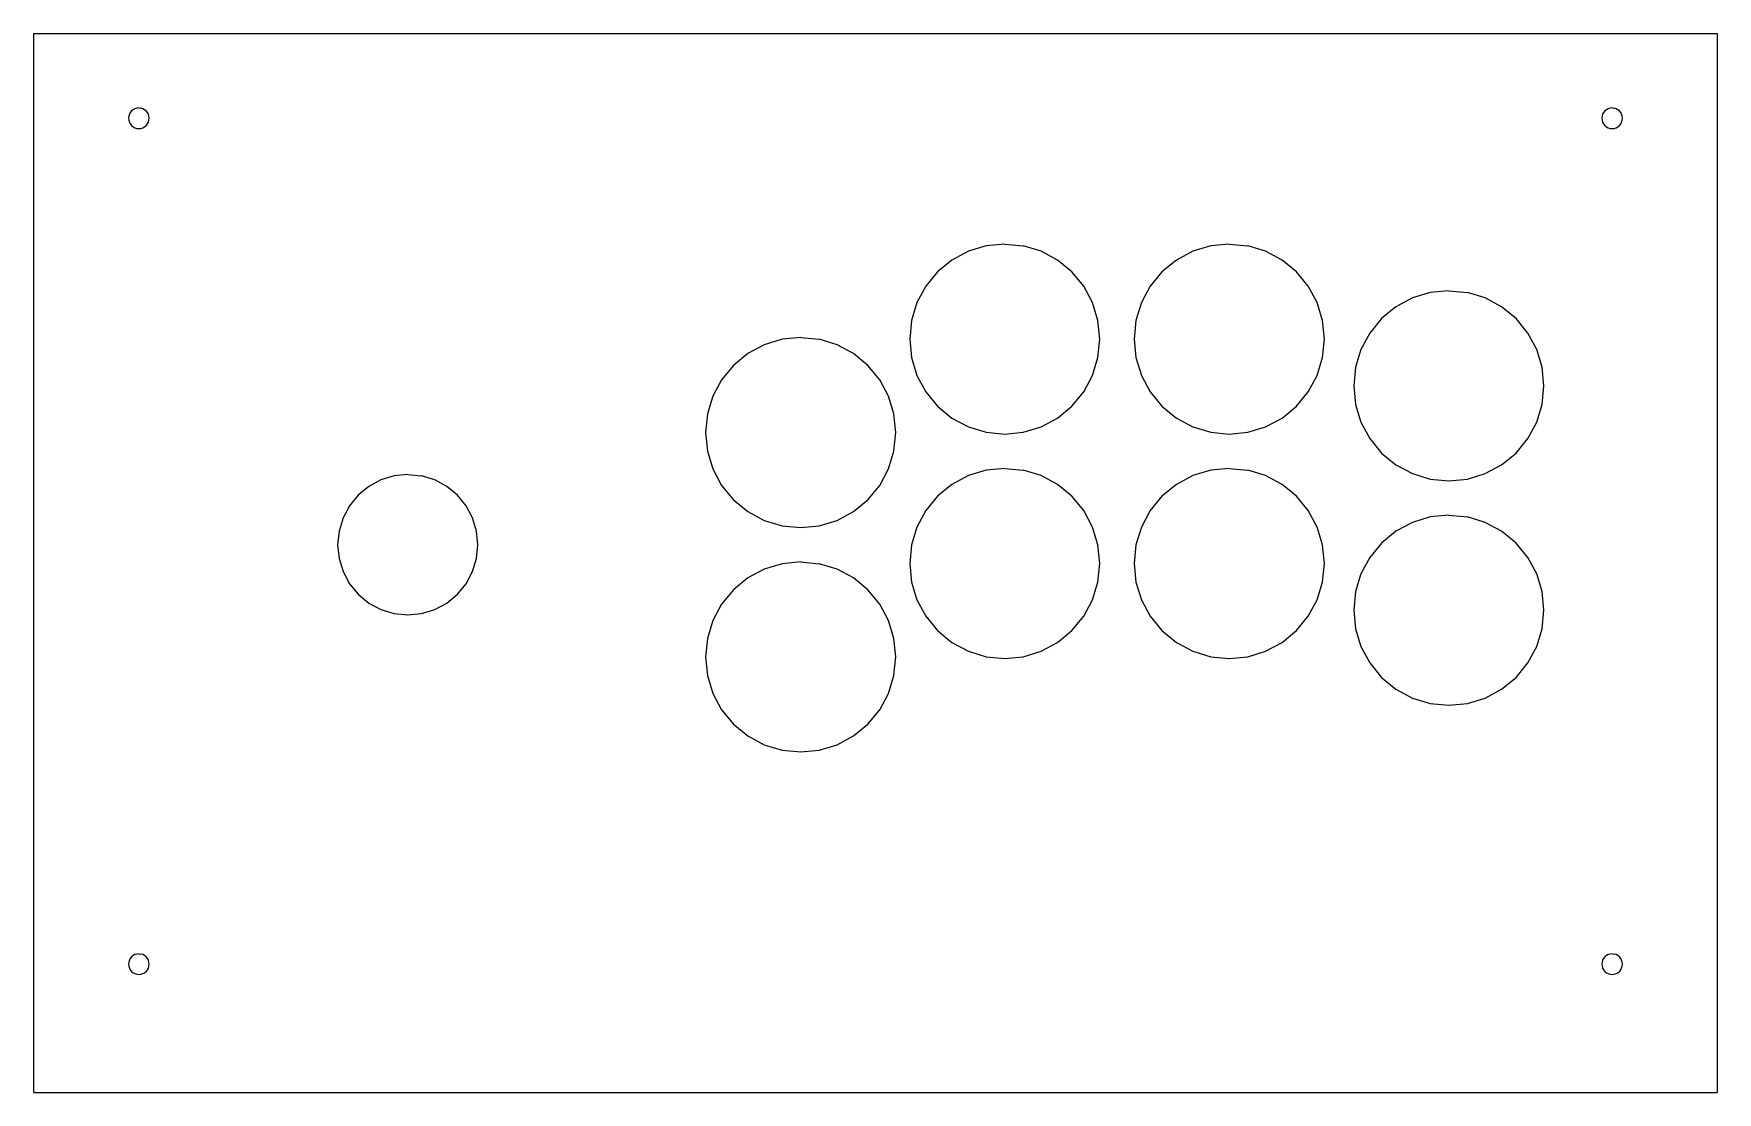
# Model space of a CAD drawing. Extents: x 10 to 280, y 30 to 200.
import ezdxf

# ---------------------------------------------------------------- set-up
doc = ezdxf.new("R2010")
doc.units = 0

msp = doc.modelspace()

# ---------------------------------------------------------------- linework, layer by layer
for p, q in [((10, 30.14, 55), (10, 200, 55)), ((10, 200, 55), (280, 200, 55)), ((280, 200, 55), (280, 30.14, 55)), ((25.26, 186.75, 55), (25.23, 186.43, 55)), ((25.23, 186.43, 55), (25.26, 186.11, 55)), ((25.35, 187.06, 55), (25.26, 186.75, 55)), ((25.5, 187.35, 55), (25.35, 187.06, 55)), ((25.71, 187.6, 55), (25.5, 187.35, 55)), ((25.96, 187.8, 55), (25.71, 187.6, 55)), ((26.24, 187.95, 55), (25.96, 187.8, 55)), ((26.55, 188.05, 55), (26.24, 187.95, 55)), ((26.88, 188.08, 55), (26.55, 188.05, 55)), ((26.88, 188.08, 55), (27.2, 188.05, 55)), ((27.51, 187.95, 55), (27.2, 188.05, 55)), ((27.79, 187.8, 55), (27.51, 187.95, 55)), ((28.04, 187.6, 55), (27.79, 187.8, 55)), ((28.25, 187.35, 55), (28.04, 187.6, 55)), ((28.4, 187.06, 55), (28.25, 187.35, 55)), ((28.49, 186.75, 55), (28.4, 187.06, 55)), ((28.52, 186.43, 55), (28.49, 186.75, 55)), ((28.49, 186.11, 55), (28.52, 186.43, 55)), ((261.51, 186.75, 55), (261.48, 186.43, 55)), ((261.48, 186.43, 55), (261.51, 186.11, 55)), ((261.6, 187.06, 55), (261.51, 186.75, 55)), ((261.75, 187.35, 55), (261.6, 187.06, 55)), ((261.96, 187.6, 55), (261.75, 187.35, 55)), ((262.21, 187.8, 55), (261.96, 187.6, 55)), ((262.49, 187.95, 55), (262.21, 187.8, 55)), ((262.8, 188.05, 55), (262.49, 187.95, 55)), ((263.12, 188.08, 55), (262.8, 188.05, 55)), ((263.12, 188.08, 55), (263.45, 188.05, 55)), ((263.76, 187.95, 55), (263.45, 188.05, 55)), ((264.04, 187.8, 55), (263.76, 187.95, 55)), ((264.29, 187.6, 55), (264.04, 187.8, 55)), ((264.5, 187.35, 55), (264.29, 187.6, 55)), ((264.65, 187.06, 55), (264.5, 187.35, 55)), ((264.74, 186.75, 55), (264.65, 187.06, 55)), ((264.77, 186.43, 55), (264.74, 186.75, 55)), ((264.74, 186.11, 55), (264.77, 186.43, 55)), ((25.26, 186.11, 55), (25.35, 185.8, 55)), ((25.35, 185.8, 55), (25.5, 185.51, 55)), ((25.5, 185.51, 55), (25.71, 185.26, 55)), ((25.71, 185.26, 55), (25.96, 185.06, 55)), ((25.96, 185.06, 55), (26.24, 184.9, 55)), ((26.24, 184.9, 55), (26.55, 184.81, 55)), ((26.55, 184.81, 55), (26.88, 184.78, 55)), ((26.88, 184.78, 55), (27.2, 184.81, 55)), ((27.2, 184.81, 55), (27.51, 184.9, 55)), ((27.51, 184.9, 55), (27.79, 185.06, 55)), ((27.79, 185.06, 55), (28.04, 185.26, 55)), ((28.04, 185.26, 55), (28.25, 185.51, 55)), ((28.25, 185.51, 55), (28.4, 185.8, 55)), ((28.4, 185.8, 55), (28.49, 186.11, 55)), ((261.51, 186.11, 55), (261.6, 185.8, 55)), ((261.6, 185.8, 55), (261.75, 185.51, 55)), ((261.75, 185.51, 55), (261.96, 185.26, 55)), ((261.96, 185.26, 55), (262.21, 185.06, 55)), ((262.21, 185.06, 55), (262.49, 184.9, 55)), ((262.49, 184.9, 55), (262.8, 184.81, 55)), ((262.8, 184.81, 55), (263.12, 184.78, 55)), ((263.12, 184.78, 55), (263.45, 184.81, 55)), ((263.45, 184.81, 55), (263.76, 184.9, 55)), ((263.76, 184.9, 55), (264.04, 185.06, 55)), ((264.04, 185.06, 55), (264.29, 185.26, 55)), ((264.29, 185.26, 55), (264.5, 185.51, 55)), ((264.5, 185.51, 55), (264.65, 185.8, 55)), ((264.65, 185.8, 55), (264.74, 186.11, 55)), ((159.89, 165.09, 55), (157.25, 163.68, 55)), ((162.75, 165.96, 55), (159.89, 165.09, 55)), ((165.73, 166.25, 55), (162.75, 165.96, 55)), ((165.73, 166.25, 55), (168.7, 165.96, 55)), ((171.56, 165.09, 55), (168.7, 165.96, 55)), ((174.2, 163.68, 55), (171.56, 165.09, 55)), ((195.89, 165.09, 55), (193.25, 163.68, 55)), ((198.75, 165.96, 55), (195.89, 165.09, 55)), ((201.73, 166.25, 55), (198.75, 165.96, 55)), ((201.73, 166.25, 55), (204.7, 165.96, 55)), ((207.56, 165.09, 55), (204.7, 165.96, 55)), ((210.2, 163.68, 55), (207.56, 165.09, 55)), ((157.25, 163.68, 55), (154.94, 161.78, 55)), ((176.51, 161.78, 55), (174.2, 163.68, 55)), ((193.25, 163.68, 55), (190.94, 161.78, 55)), ((212.51, 161.78, 55), (210.2, 163.68, 55)), ((153.05, 159.47, 55), (151.64, 156.84, 55)), ((154.94, 161.78, 55), (153.05, 159.47, 55)), ((178.41, 159.47, 55), (176.51, 161.78, 55)), ((179.82, 156.84, 55), (178.41, 159.47, 55)), ((189.05, 159.47, 55), (187.64, 156.84, 55)), ((190.94, 161.78, 55), (189.05, 159.47, 55)), ((214.41, 159.47, 55), (212.51, 161.78, 55)), ((215.82, 156.84, 55), (214.41, 159.47, 55)), ((151.64, 156.84, 55), (150.77, 153.98, 55)), ((180.68, 153.98, 55), (179.82, 156.84, 55)), ((187.64, 156.84, 55), (186.77, 153.98, 55)), ((216.68, 153.98, 55), (215.82, 156.84, 55)), ((231.1, 157.59, 55), (228.46, 156.18, 55)), ((233.96, 158.46, 55), (231.1, 157.59, 55)), ((236.94, 158.75, 55), (233.96, 158.46, 55)), ((236.94, 158.75, 55), (239.91, 158.46, 55)), ((242.77, 157.59, 55), (239.91, 158.46, 55)), ((245.41, 156.18, 55), (242.77, 157.59, 55)), ((150.77, 153.98, 55), (150.48, 151, 55)), ((180.98, 151, 55), (180.68, 153.98, 55)), ((186.77, 153.98, 55), (186.48, 151, 55)), ((216.98, 151, 55), (216.68, 153.98, 55)), ((226.15, 154.28, 55), (224.26, 151.97, 55)), ((228.46, 156.18, 55), (226.15, 154.28, 55)), ((247.72, 154.28, 55), (245.41, 156.18, 55)), ((249.62, 151.97, 55), (247.72, 154.28, 55)), ((133, 151.25, 55), (130.02, 150.96, 55)), ((133, 151.25, 55), (135.98, 150.96, 55)), ((224.26, 151.97, 55), (222.85, 149.34, 55)), ((251.03, 149.34, 55), (249.62, 151.97, 55)), ((124.53, 148.68, 55), (122.22, 146.78, 55)), ((127.16, 150.09, 55), (124.53, 148.68, 55)), ((130.02, 150.96, 55), (127.16, 150.09, 55)), ((138.84, 150.09, 55), (135.98, 150.96, 55)), ((141.47, 148.68, 55), (138.84, 150.09, 55)), ((143.78, 146.78, 55), (141.47, 148.68, 55)), ((150.48, 151, 55), (150.77, 148.02, 55)), ((180.68, 148.02, 55), (180.98, 151, 55)), ((186.48, 151, 55), (186.77, 148.02, 55)), ((216.68, 148.02, 55), (216.98, 151, 55)), ((222.85, 149.34, 55), (221.98, 146.48, 55)), ((251.89, 146.48, 55), (251.03, 149.34, 55)), ((122.22, 146.78, 55), (120.32, 144.47, 55)), ((145.68, 144.47, 55), (143.78, 146.78, 55)), ((150.77, 148.02, 55), (151.64, 145.16, 55)), ((179.82, 145.16, 55), (180.68, 148.02, 55)), ((186.77, 148.02, 55), (187.64, 145.16, 55)), ((215.82, 145.16, 55), (216.68, 148.02, 55)), ((221.98, 146.48, 55), (221.69, 143.5, 55)), ((252.19, 143.5, 55), (251.89, 146.48, 55)), ((120.32, 144.47, 55), (118.91, 141.84, 55)), ((147.09, 141.84, 55), (145.68, 144.47, 55)), ((151.64, 145.16, 55), (153.05, 142.53, 55)), ((178.41, 142.53, 55), (179.82, 145.16, 55)), ((187.64, 145.16, 55), (189.05, 142.53, 55)), ((214.41, 142.53, 55), (215.82, 145.16, 55)), ((221.69, 143.5, 55), (221.98, 140.52, 55)), ((251.89, 140.52, 55), (252.19, 143.5, 55)), ((118.91, 141.84, 55), (118.04, 138.98, 55)), ((147.96, 138.98, 55), (147.09, 141.84, 55)), ((153.05, 142.53, 55), (154.94, 140.22, 55)), ((176.51, 140.22, 55), (178.41, 142.53, 55)), ((189.05, 142.53, 55), (190.94, 140.22, 55)), ((212.51, 140.22, 55), (214.41, 142.53, 55)), ((221.98, 140.52, 55), (222.85, 137.66, 55)), ((251.03, 137.66, 55), (251.89, 140.52, 55)), ((118.04, 138.98, 55), (117.75, 136, 55)), ((148.25, 136, 55), (147.96, 138.98, 55)), ((154.94, 140.22, 55), (157.25, 138.32, 55)), ((157.25, 138.32, 55), (159.89, 136.91, 55)), ((171.56, 136.91, 55), (174.2, 138.32, 55)), ((174.2, 138.32, 55), (176.51, 140.22, 55)), ((190.94, 140.22, 55), (193.25, 138.32, 55)), ((193.25, 138.32, 55), (195.89, 136.91, 55)), ((207.56, 136.91, 55), (210.2, 138.32, 55)), ((210.2, 138.32, 55), (212.51, 140.22, 55)), ((117.75, 136, 55), (118.04, 133.02, 55)), ((147.96, 133.02, 55), (148.25, 136, 55)), ((159.89, 136.91, 55), (162.75, 136.04, 55)), ((162.75, 136.04, 55), (165.73, 135.75, 55)), ((165.73, 135.75, 55), (168.7, 136.04, 55)), ((168.7, 136.04, 55), (171.56, 136.91, 55)), ((195.89, 136.91, 55), (198.75, 136.04, 55)), ((198.75, 136.04, 55), (201.73, 135.75, 55)), ((201.73, 135.75, 55), (204.7, 136.04, 55)), ((204.7, 136.04, 55), (207.56, 136.91, 55)), ((222.85, 137.66, 55), (224.26, 135.03, 55)), ((224.26, 135.03, 55), (226.15, 132.72, 55)), ((247.72, 132.72, 55), (249.62, 135.03, 55)), ((249.62, 135.03, 55), (251.03, 137.66, 55)), ((118.04, 133.02, 55), (118.91, 130.16, 55)), ((147.09, 130.16, 55), (147.96, 133.02, 55)), ((226.15, 132.72, 55), (228.46, 130.82, 55)), ((245.41, 130.82, 55), (247.72, 132.72, 55)), ((118.91, 130.16, 55), (120.32, 127.53, 55)), ((145.68, 127.53, 55), (147.09, 130.16, 55)), ((162.75, 129.96, 55), (159.89, 129.09, 55)), ((165.73, 130.25, 55), (162.75, 129.96, 55)), ((165.73, 130.25, 55), (168.7, 129.96, 55)), ((171.56, 129.09, 55), (168.7, 129.96, 55)), ((198.75, 129.96, 55), (195.89, 129.09, 55)), ((201.73, 130.25, 55), (198.75, 129.96, 55)), ((201.73, 130.25, 55), (204.7, 129.96, 55)), ((207.56, 129.09, 55), (204.7, 129.96, 55)), ((228.46, 130.82, 55), (231.1, 129.41, 55)), ((242.77, 129.41, 55), (245.41, 130.82, 55)), ((63.75, 127.35, 55), (62.05, 125.95, 55)), ((65.69, 128.39, 55), (63.75, 127.35, 55)), ((67.81, 129.03, 55), (65.69, 128.39, 55)), ((70, 129.25, 55), (67.81, 129.03, 55)), ((70, 129.25, 55), (72.19, 129.03, 55)), ((74.31, 128.39, 55), (72.19, 129.03, 55)), ((76.25, 127.35, 55), (74.31, 128.39, 55)), ((77.95, 125.95, 55), (76.25, 127.35, 55)), ((120.32, 127.53, 55), (122.22, 125.22, 55)), ((143.78, 125.22, 55), (145.68, 127.53, 55)), ((157.25, 127.68, 55), (154.94, 125.78, 55)), ((159.89, 129.09, 55), (157.25, 127.68, 55)), ((174.2, 127.68, 55), (171.56, 129.09, 55)), ((176.51, 125.78, 55), (174.2, 127.68, 55)), ((193.25, 127.68, 55), (190.94, 125.78, 55)), ((195.89, 129.09, 55), (193.25, 127.68, 55)), ((210.2, 127.68, 55), (207.56, 129.09, 55)), ((212.51, 125.78, 55), (210.2, 127.68, 55)), ((231.1, 129.41, 55), (233.96, 128.54, 55)), ((233.96, 128.54, 55), (236.94, 128.25, 55)), ((236.94, 128.25, 55), (239.91, 128.54, 55)), ((239.91, 128.54, 55), (242.77, 129.41, 55)), ((60.65, 124.25, 55), (59.61, 122.31, 55)), ((62.05, 125.95, 55), (60.65, 124.25, 55)), ((79.35, 124.25, 55), (77.95, 125.95, 55)), ((80.39, 122.31, 55), (79.35, 124.25, 55)), ((122.22, 125.22, 55), (124.53, 123.32, 55)), ((141.47, 123.32, 55), (143.78, 125.22, 55)), ((154.94, 125.78, 55), (153.05, 123.47, 55)), ((178.41, 123.47, 55), (176.51, 125.78, 55)), ((190.94, 125.78, 55), (189.05, 123.47, 55)), ((214.41, 123.47, 55), (212.51, 125.78, 55)), ((59.61, 122.31, 55), (58.97, 120.19, 55)), ((81.03, 120.19, 55), (80.39, 122.31, 55)), ((124.53, 123.32, 55), (127.16, 121.91, 55)), ((127.16, 121.91, 55), (130.02, 121.04, 55)), ((135.98, 121.04, 55), (138.84, 121.91, 55)), ((138.84, 121.91, 55), (141.47, 123.32, 55)), ((153.05, 123.47, 55), (151.64, 120.84, 55)), ((179.82, 120.84, 55), (178.41, 123.47, 55)), ((189.05, 123.47, 55), (187.64, 120.84, 55)), ((215.82, 120.84, 55), (214.41, 123.47, 55)), ((231.1, 121.59, 55), (228.46, 120.18, 55)), ((233.96, 122.46, 55), (231.1, 121.59, 55)), ((236.94, 122.75, 55), (233.96, 122.46, 55)), ((236.94, 122.75, 55), (239.91, 122.46, 55)), ((242.77, 121.59, 55), (239.91, 122.46, 55)), ((245.41, 120.18, 55), (242.77, 121.59, 55)), ((58.97, 120.19, 55), (58.75, 118, 55)), ((81.25, 118, 55), (81.03, 120.19, 55)), ((130.02, 121.04, 55), (133, 120.75, 55)), ((133, 120.75, 55), (135.98, 121.04, 55)), ((151.64, 120.84, 55), (150.77, 117.98, 55)), ((180.68, 117.98, 55), (179.82, 120.84, 55)), ((187.64, 120.84, 55), (186.77, 117.98, 55)), ((216.68, 117.98, 55), (215.82, 120.84, 55)), ((228.46, 120.18, 55), (226.15, 118.28, 55)), ((247.72, 118.28, 55), (245.41, 120.18, 55)), ((58.75, 118, 55), (58.97, 115.81, 55)), ((81.03, 115.81, 55), (81.25, 118, 55)), ((150.77, 117.98, 55), (150.48, 115, 55)), ((180.98, 115, 55), (180.68, 117.98, 55)), ((186.77, 117.98, 55), (186.48, 115, 55)), ((216.98, 115, 55), (216.68, 117.98, 55)), ((226.15, 118.28, 55), (224.26, 115.97, 55)), ((249.62, 115.97, 55), (247.72, 118.28, 55)), ((58.97, 115.81, 55), (59.61, 113.69, 55)), ((59.61, 113.69, 55), (60.65, 111.75, 55)), ((79.35, 111.75, 55), (80.39, 113.69, 55)), ((80.39, 113.69, 55), (81.03, 115.81, 55)), ((127.16, 114.09, 55), (124.53, 112.68, 55)), ((130.02, 114.96, 55), (127.16, 114.09, 55)), ((133, 115.25, 55), (130.02, 114.96, 55)), ((133, 115.25, 55), (135.98, 114.96, 55)), ((138.84, 114.09, 55), (135.98, 114.96, 55)), ((141.47, 112.68, 55), (138.84, 114.09, 55)), ((150.48, 115, 55), (150.77, 112.02, 55)), ((180.68, 112.02, 55), (180.98, 115, 55)), ((186.48, 115, 55), (186.77, 112.02, 55)), ((216.68, 112.02, 55), (216.98, 115, 55)), ((224.26, 115.97, 55), (222.85, 113.34, 55)), ((251.03, 113.34, 55), (249.62, 115.97, 55)), ((60.65, 111.75, 55), (62.05, 110.05, 55)), ((77.95, 110.05, 55), (79.35, 111.75, 55)), ((122.22, 110.78, 55), (120.32, 108.47, 55)), ((124.53, 112.68, 55), (122.22, 110.78, 55)), ((143.78, 110.78, 55), (141.47, 112.68, 55)), ((145.68, 108.47, 55), (143.78, 110.78, 55)), ((150.77, 112.02, 55), (151.64, 109.16, 55)), ((179.82, 109.16, 55), (180.68, 112.02, 55)), ((186.77, 112.02, 55), (187.64, 109.16, 55)), ((215.82, 109.16, 55), (216.68, 112.02, 55)), ((222.85, 113.34, 55), (221.98, 110.48, 55)), ((251.89, 110.48, 55), (251.03, 113.34, 55)), ((62.05, 110.05, 55), (63.75, 108.65, 55)), ((63.75, 108.65, 55), (65.69, 107.61, 55)), ((74.31, 107.61, 55), (76.25, 108.65, 55)), ((76.25, 108.65, 55), (77.95, 110.05, 55)), ((120.32, 108.47, 55), (118.91, 105.84, 55)), ((147.09, 105.84, 55), (145.68, 108.47, 55)), ((151.64, 109.16, 55), (153.05, 106.53, 55)), ((178.41, 106.53, 55), (179.82, 109.16, 55)), ((187.64, 109.16, 55), (189.05, 106.53, 55)), ((214.41, 106.53, 55), (215.82, 109.16, 55)), ((221.98, 110.48, 55), (221.69, 107.5, 55)), ((252.19, 107.5, 55), (251.89, 110.48, 55)), ((65.69, 107.61, 55), (67.81, 106.97, 55)), ((67.81, 106.97, 55), (70, 106.75, 55)), ((70, 106.75, 55), (72.19, 106.97, 55)), ((72.19, 106.97, 55), (74.31, 107.61, 55)), ((118.91, 105.84, 55), (118.04, 102.98, 55)), ((147.96, 102.98, 55), (147.09, 105.84, 55)), ((153.05, 106.53, 55), (154.94, 104.22, 55)), ((176.51, 104.22, 55), (178.41, 106.53, 55)), ((189.05, 106.53, 55), (190.94, 104.22, 55)), ((212.51, 104.22, 55), (214.41, 106.53, 55)), ((221.69, 107.5, 55), (221.98, 104.52, 55)), ((251.89, 104.52, 55), (252.19, 107.5, 55)), ((118.04, 102.98, 55), (117.75, 100, 55)), ((148.25, 100, 55), (147.96, 102.98, 55)), ((154.94, 104.22, 55), (157.25, 102.32, 55)), ((174.2, 102.32, 55), (176.51, 104.22, 55)), ((190.94, 104.22, 55), (193.25, 102.32, 55)), ((210.2, 102.32, 55), (212.51, 104.22, 55)), ((221.98, 104.52, 55), (222.85, 101.66, 55)), ((251.03, 101.66, 55), (251.89, 104.52, 55)), ((117.75, 100, 55), (118.04, 97.02, 55)), ((147.96, 97.02, 55), (148.25, 100, 55)), ((157.25, 102.32, 55), (159.89, 100.91, 55)), ((159.89, 100.91, 55), (162.75, 100.04, 55)), ((162.75, 100.04, 55), (165.73, 99.75, 55)), ((165.73, 99.75, 55), (168.7, 100.04, 55)), ((168.7, 100.04, 55), (171.56, 100.91, 55)), ((171.56, 100.91, 55), (174.2, 102.32, 55)), ((193.25, 102.32, 55), (195.89, 100.91, 55)), ((195.89, 100.91, 55), (198.75, 100.04, 55)), ((198.75, 100.04, 55), (201.73, 99.75, 55)), ((201.73, 99.75, 55), (204.7, 100.04, 55)), ((204.7, 100.04, 55), (207.56, 100.91, 55)), ((207.56, 100.91, 55), (210.2, 102.32, 55)), ((222.85, 101.66, 55), (224.26, 99.03, 55)), ((249.62, 99.03, 55), (251.03, 101.66, 55)), ((224.26, 99.03, 55), (226.15, 96.72, 55)), ((247.72, 96.72, 55), (249.62, 99.03, 55)), ((118.04, 97.02, 55), (118.91, 94.16, 55)), ((147.09, 94.16, 55), (147.96, 97.02, 55)), ((226.15, 96.72, 55), (228.46, 94.82, 55)), ((228.46, 94.82, 55), (231.1, 93.41, 55)), ((242.77, 93.41, 55), (245.41, 94.82, 55)), ((245.41, 94.82, 55), (247.72, 96.72, 55)), ((118.91, 94.16, 55), (120.32, 91.53, 55)), ((145.68, 91.53, 55), (147.09, 94.16, 55)), ((231.1, 93.41, 55), (233.96, 92.54, 55)), ((233.96, 92.54, 55), (236.94, 92.25, 55)), ((236.94, 92.25, 55), (239.91, 92.54, 55)), ((239.91, 92.54, 55), (242.77, 93.41, 55)), ((120.32, 91.53, 55), (122.22, 89.22, 55)), ((122.22, 89.22, 55), (124.53, 87.32, 55)), ((141.47, 87.32, 55), (143.78, 89.22, 55)), ((143.78, 89.22, 55), (145.68, 91.53, 55)), ((124.53, 87.32, 55), (127.16, 85.91, 55)), ((138.84, 85.91, 55), (141.47, 87.32, 55)), ((127.16, 85.91, 55), (130.02, 85.04, 55)), ((130.02, 85.04, 55), (133, 84.75, 55)), ((133, 84.75, 55), (135.98, 85.04, 55)), ((135.98, 85.04, 55), (138.84, 85.91, 55)), ((25.35, 51.35, 55), (25.26, 51.04, 55)), ((25.5, 51.63, 55), (25.35, 51.35, 55)), ((25.71, 51.88, 55), (25.5, 51.63, 55)), ((25.96, 52.09, 55), (25.71, 51.88, 55)), ((26.24, 52.24, 55), (25.96, 52.09, 55)), ((26.55, 52.33, 55), (26.24, 52.24, 55)), ((26.88, 52.36, 55), (26.55, 52.33, 55)), ((26.88, 52.36, 55), (27.2, 52.33, 55)), ((27.51, 52.24, 55), (27.2, 52.33, 55)), ((27.79, 52.09, 55), (27.51, 52.24, 55)), ((28.04, 51.88, 55), (27.79, 52.09, 55)), ((28.25, 51.63, 55), (28.04, 51.88, 55)), ((28.4, 51.35, 55), (28.25, 51.63, 55)), ((28.49, 51.04, 55), (28.4, 51.35, 55)), ((261.6, 51.35, 55), (261.51, 51.04, 55)), ((261.75, 51.63, 55), (261.6, 51.35, 55)), ((261.96, 51.88, 55), (261.75, 51.63, 55)), ((262.21, 52.09, 55), (261.96, 51.88, 55)), ((262.49, 52.24, 55), (262.21, 52.09, 55)), ((262.8, 52.33, 55), (262.49, 52.24, 55)), ((263.12, 52.36, 55), (262.8, 52.33, 55)), ((263.12, 52.36, 55), (263.45, 52.33, 55)), ((263.76, 52.24, 55), (263.45, 52.33, 55)), ((264.04, 52.09, 55), (263.76, 52.24, 55)), ((264.29, 51.88, 55), (264.04, 52.09, 55)), ((264.5, 51.63, 55), (264.29, 51.88, 55)), ((264.65, 51.35, 55), (264.5, 51.63, 55)), ((264.74, 51.04, 55), (264.65, 51.35, 55)), ((25.26, 51.04, 55), (25.23, 50.71, 55)), ((25.23, 50.71, 55), (25.26, 50.39, 55)), ((25.26, 50.39, 55), (25.35, 50.08, 55)), ((25.35, 50.08, 55), (25.5, 49.8, 55)), ((25.5, 49.8, 55), (25.71, 49.55, 55)), ((25.71, 49.55, 55), (25.96, 49.34, 55)), ((25.96, 49.34, 55), (26.24, 49.19, 55)), ((26.24, 49.19, 55), (26.55, 49.1, 55)), ((26.55, 49.1, 55), (26.88, 49.06, 55)), ((26.88, 49.06, 55), (27.2, 49.1, 55)), ((27.2, 49.1, 55), (27.51, 49.19, 55)), ((27.51, 49.19, 55), (27.79, 49.34, 55)), ((27.79, 49.34, 55), (28.04, 49.55, 55)), ((28.04, 49.55, 55), (28.25, 49.8, 55)), ((28.25, 49.8, 55), (28.4, 50.08, 55)), ((28.4, 50.08, 55), (28.49, 50.39, 55)), ((28.52, 50.71, 55), (28.49, 51.04, 55)), ((28.49, 50.39, 55), (28.52, 50.71, 55)), ((261.51, 51.04, 55), (261.48, 50.71, 55)), ((261.48, 50.71, 55), (261.51, 50.39, 55)), ((261.51, 50.39, 55), (261.6, 50.08, 55)), ((261.6, 50.08, 55), (261.75, 49.8, 55)), ((261.75, 49.8, 55), (261.96, 49.55, 55)), ((261.96, 49.55, 55), (262.21, 49.34, 55)), ((262.21, 49.34, 55), (262.49, 49.19, 55)), ((262.49, 49.19, 55), (262.8, 49.1, 55)), ((262.8, 49.1, 55), (263.12, 49.06, 55)), ((263.12, 49.06, 55), (263.45, 49.1, 55)), ((263.45, 49.1, 55), (263.76, 49.19, 55)), ((263.76, 49.19, 55), (264.04, 49.34, 55)), ((264.04, 49.34, 55), (264.29, 49.55, 55)), ((264.29, 49.55, 55), (264.5, 49.8, 55)), ((264.5, 49.8, 55), (264.65, 50.08, 55)), ((264.65, 50.08, 55), (264.74, 50.39, 55)), ((264.77, 50.71, 55), (264.74, 51.04, 55)), ((264.74, 50.39, 55), (264.77, 50.71, 55)), ((10, 30.14, 55), (280, 30.14, 55))]:
    msp.add_line(p, q)

doc.saveas('drawing.dxf')
